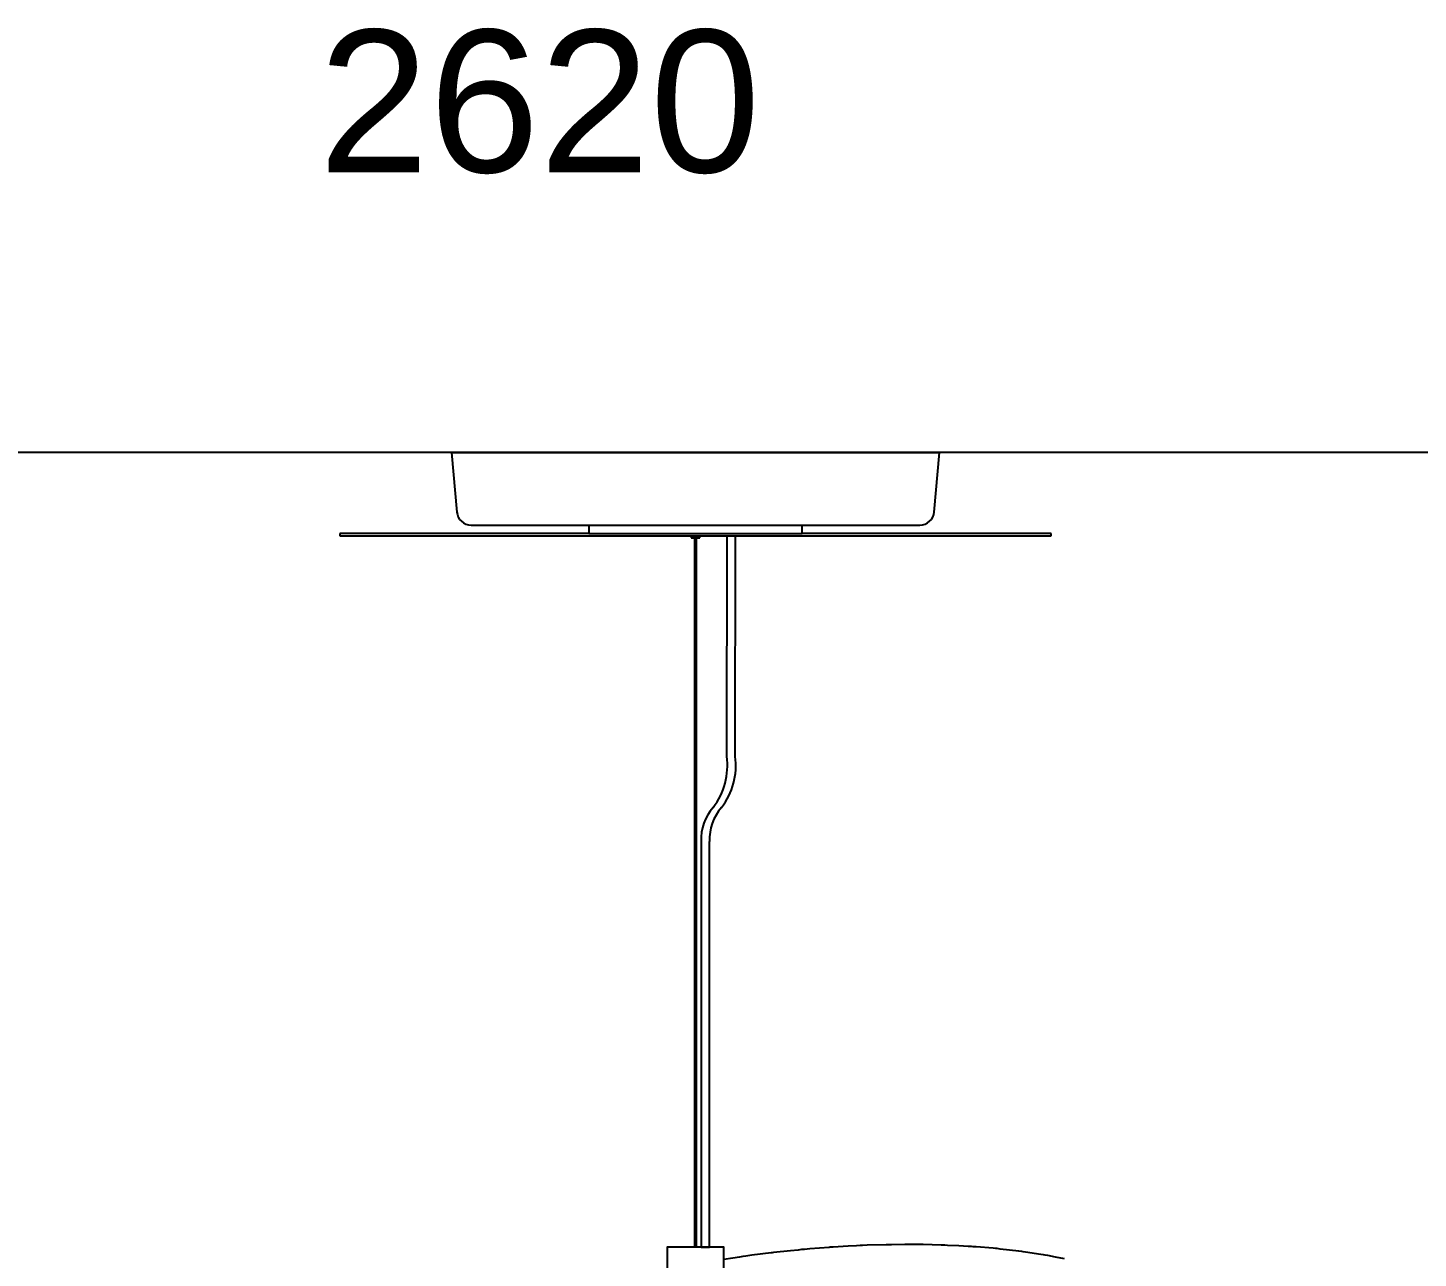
# Model space of a CAD drawing. Header units: millimetres. Extents: x 112 to 8820, y -2365 to 5002.
# Drawn here: x 5939 to 6917, y -193 to 672 of the extents above; entities that cross this region are included whole.
import ezdxf

# ---------------------------------------------------------------- set-up
doc = ezdxf.new("R2010")
doc.units = ezdxf.units.MM
doc.layers.add('FLOS', color=30, linetype='Continuous')
doc.styles.get("Standard").update_dxf_attribs({"font": 'arial.ttf'})

# ---------------------------------------------------------------- blocks, each defined once
blk = doc.blocks.new('2620_EL')
for p, q in [((-17.144, 128.81), (-16.778, 124.623)), ((-17.144, 128.81), (17.148, 128.81)), ((16.782, 124.623), (17.148, 128.81)), ((-16.778, 124.623), (-16.778, 124.623)), ((-16.778, 124.623), (-16.745, 124.441)), ((-16.745, 124.441), (-16.679, 124.268)), ((-16.679, 124.268), (-16.582, 124.11)), ((16.586, 124.11), (16.683, 124.268)), ((16.683, 124.268), (16.749, 124.441)), ((16.749, 124.441), (16.782, 124.623)), ((-16.582, 124.11), (-16.457, 123.973)), ((-16.457, 123.973), (-16.31, 123.861)), ((-16.31, 123.861), (-16.144, 123.778)), ((-16.144, 123.778), (-15.966, 123.727)), ((-15.966, 123.727), (-15.782, 123.71)), ((-15.782, 123.71), (-15.76, 123.71)), ((-15.76, 123.71), (-15.696, 123.71)), ((-15.696, 123.71), (-15.589, 123.71)), ((-15.589, 123.71), (-15.44, 123.71)), ((-15.44, 123.71), (-15.249, 123.71)), ((-15.249, 123.71), (-15.018, 123.71)), ((-15.018, 123.71), (-14.746, 123.71)), ((-14.746, 123.71), (-14.435, 123.71)), ((-14.435, 123.71), (-14.21, 123.71)), ((-14.21, 123.71), (-13.969, 123.71)), ((-13.969, 123.71), (-13.441, 123.71)), ((-13.441, 123.71), (-12.854, 123.71)), ((-12.854, 123.71), (-12.212, 123.71)), ((-12.212, 123.71), (-11.736, 123.71)), ((-11.736, 123.71), (-11.238, 123.71)), ((-11.238, 123.71), (-10.717, 123.71)), ((-10.717, 123.71), (-10.176, 123.71)), ((-10.176, 123.71), (-9.615, 123.71)), ((-9.615, 123.71), (-9.037, 123.71)), ((-9.037, 123.71), (-8.442, 123.71)), ((-8.442, 123.71), (-7.832, 123.71)), ((-7.832, 123.71), (-7.498, 123.71)), ((-7.498, 123.71), (-7.498, 123.41)), ((-7.498, 123.71), (7.502, 123.71)), ((-7.498, 123.41), (-7.498, 123.11)), ((7.502, 123.71), (7.78, 123.71)), ((7.502, 123.41), (7.502, 123.71)), ((7.502, 123.11), (7.502, 123.41)), ((7.78, 123.71), (8.397, 123.71)), ((8.397, 123.71), (8.999, 123.71)), ((8.999, 123.71), (9.584, 123.71)), ((9.584, 123.71), (10.151, 123.71)), ((10.151, 123.71), (10.698, 123.71)), ((10.698, 123.71), (11.502, 123.71)), ((11.502, 123.71), (11.883, 123.71)), ((11.883, 123.71), (12.25, 123.71)), ((12.25, 123.71), (12.602, 123.71)), ((12.602, 123.71), (12.938, 123.71)), ((12.938, 123.71), (13.258, 123.71)), ((13.258, 123.71), (13.561, 123.71)), ((13.561, 123.71), (14.07, 123.71)), ((14.07, 123.71), (14.517, 123.71)), ((14.517, 123.71), (14.716, 123.71)), ((14.716, 123.71), (14.9, 123.71)), ((14.9, 123.71), (15.066, 123.71)), ((15.066, 123.71), (15.216, 123.71)), ((15.216, 123.71), (15.349, 123.71)), ((15.349, 123.71), (15.464, 123.71)), ((15.464, 123.71), (15.562, 123.71)), ((15.562, 123.71), (15.643, 123.71)), ((15.643, 123.71), (15.705, 123.71)), ((15.705, 123.71), (15.75, 123.71)), ((15.75, 123.71), (15.777, 123.71)), ((15.777, 123.71), (15.786, 123.71)), ((15.786, 123.71), (15.97, 123.727)), ((15.97, 123.727), (16.148, 123.778)), ((16.148, 123.778), (16.314, 123.861)), ((16.314, 123.861), (16.461, 123.973)), ((16.461, 123.973), (16.586, 124.11)), ((-24.968, 123.11), (-24.998, 123.11)), ((-24.998, 123.11), (-24.998, 122.96)), ((-24.998, 122.96), (-24.968, 122.96)), ((-24.878, 123.11), (-24.968, 123.11)), ((-24.968, 122.96), (-24.878, 122.96)), ((-24.727, 123.11), (-24.878, 123.11)), ((-24.878, 122.96), (-24.727, 122.96)), ((-24.518, 123.11), (-24.727, 123.11)), ((-24.727, 122.96), (-24.518, 122.96)), ((-24.249, 123.11), (-24.518, 123.11)), ((-24.518, 122.96), (-24.249, 122.96)), ((-23.921, 123.11), (-24.249, 123.11)), ((-24.249, 122.96), (-23.921, 122.96)), ((-23.537, 123.11), (-23.921, 123.11)), ((-23.921, 122.96), (-23.537, 122.96)), ((-23.095, 123.11), (-23.537, 123.11)), ((-23.537, 122.96), (-23.095, 122.96)), ((-22.598, 123.11), (-23.095, 123.11)), ((-23.095, 122.96), (-22.598, 122.96)), ((-22.046, 123.11), (-22.598, 123.11)), ((-22.598, 122.96), (-22.046, 122.96)), ((-21.441, 123.11), (-22.046, 123.11)), ((-22.046, 122.96), (-21.441, 122.96)), ((-20.785, 123.11), (-21.441, 123.11)), ((-21.441, 122.96), (-20.785, 122.96)), ((-20.078, 123.11), (-20.785, 123.11)), ((-20.785, 122.96), (-20.078, 122.96)), ((-19.323, 123.11), (-20.078, 123.11)), ((-20.078, 122.96), (-19.323, 122.96)), ((-18.522, 123.11), (-19.323, 123.11)), ((-19.323, 122.96), (-18.522, 122.96)), ((-17.676, 123.11), (-18.522, 123.11)), ((-18.522, 122.96), (-17.676, 122.96)), ((-16.787, 123.11), (-17.676, 123.11)), ((-17.676, 122.96), (-16.787, 122.96)), ((-15.858, 123.11), (-16.787, 123.11)), ((-16.787, 122.96), (-15.858, 122.96)), ((-14.89, 123.11), (-15.858, 123.11)), ((-15.858, 122.96), (-14.89, 122.96)), ((-13.887, 123.11), (-14.89, 123.11)), ((-14.89, 122.96), (-13.887, 122.96)), ((-12.851, 123.11), (-13.887, 123.11)), ((-13.887, 122.96), (-12.851, 122.96)), ((-11.783, 123.11), (-12.851, 123.11)), ((-12.851, 122.96), (-11.783, 122.96)), ((-10.687, 123.11), (-11.783, 123.11)), ((-11.783, 122.96), (-10.687, 122.96)), ((-9.565, 123.11), (-10.687, 123.11)), ((-10.687, 122.96), (-9.565, 122.96)), ((-8.42, 123.11), (-9.565, 123.11)), ((-9.565, 122.96), (-8.42, 122.96)), ((-7.498, 123.11), (-8.42, 123.11)), ((-8.42, 122.96), (-7.255, 122.96)), ((-7.498, 123.11), (7.502, 123.11)), ((-7.255, 122.96), (-6.072, 122.96)), ((-6.072, 122.96), (-4.875, 122.96)), ((-4.875, 122.96), (-3.666, 122.96)), ((-3.666, 122.96), (-2.448, 122.96)), ((-2.448, 122.96), (-1.225, 122.96)), ((-1.225, 122.96), (-0.398, 122.96)), ((-0.398, 122.96), (-0.398, 122.96)), ((-0.398, 122.96), (-0.396, 122.96)), ((-0.396, 122.96), (-0.394, 122.96)), ((-0.394, 122.96), (-0.39, 122.96)), ((-0.39, 122.96), (-0.386, 122.96)), ((-0.386, 122.96), (-0.381, 122.96)), ((-0.381, 122.96), (-0.375, 122.96)), ((-0.375, 122.96), (-0.368, 122.96)), ((-0.368, 122.96), (-0.36, 122.96)), ((-0.36, 122.96), (-0.351, 122.96)), ((-0.351, 122.96), (-0.341, 122.96)), ((-0.341, 122.96), (-0.331, 122.96)), ((-0.331, 122.96), (-0.319, 122.96)), ((-0.319, 122.96), (-0.307, 122.96)), ((-0.307, 122.96), (-0.298, 122.96)), ((-0.298, 122.96), (-0.298, 122.81)), ((-0.298, 122.96), (0.302, 122.96)), ((-0.298, 122.81), (-0.297, 122.81)), ((-0.297, 122.81), (-0.296, 122.81)), ((-0.296, 122.81), (-0.294, 122.81)), ((-0.294, 122.81), (-0.291, 122.81)), ((-0.291, 122.81), (-0.287, 122.81)), ((-0.287, 122.81), (-0.283, 122.81)), ((-0.283, 122.81), (-0.278, 122.81)), ((-0.278, 122.81), (-0.273, 122.81)), ((-0.273, 122.81), (-0.267, 122.81)), ((-0.267, 122.81), (-0.26, 122.81)), ((-0.26, 122.81), (-0.252, 122.81)), ((-0.252, 122.81), (-0.244, 122.81)), ((-0.244, 122.81), (-0.235, 122.81)), ((-0.235, 122.81), (-0.226, 122.81)), ((-0.226, 122.81), (-0.216, 122.81)), ((-0.216, 122.81), (-0.206, 122.81)), ((-0.206, 122.81), (-0.198, 122.81)), ((-0.198, 122.81), (-0.197, 122.81)), ((-0.198, 122.81), (-0.198, 122.81)), ((-0.197, 122.81), (-0.195, 122.81)), ((-0.195, 122.81), (-0.193, 122.81)), ((-0.193, 122.81), (-0.191, 122.81)), ((-0.191, 122.81), (-0.188, 122.81)), ((-0.188, 122.81), (-0.185, 122.81)), ((-0.185, 122.81), (-0.181, 122.81)), ((-0.181, 122.81), (-0.177, 122.81)), ((-0.177, 122.81), (-0.172, 122.81)), ((-0.172, 122.81), (-0.167, 122.81)), ((-0.167, 122.81), (-0.162, 122.81)), ((-0.162, 122.81), (-0.156, 122.81)), ((-0.156, 122.81), (-0.15, 122.81)), ((-0.15, 122.81), (-0.143, 122.81)), ((-0.143, 122.81), (-0.136, 122.81)), ((-0.136, 122.81), (-0.129, 122.81)), ((-0.129, 122.81), (-0.122, 122.81)), ((-0.122, 122.81), (-0.114, 122.81)), ((-0.114, 122.81), (-0.106, 122.81)), ((-0.106, 122.81), (-0.097, 122.81)), ((-0.097, 122.81), (-0.089, 122.81)), ((-0.089, 122.81), (-0.08, 122.81)), ((-0.08, 122.81), (-0.071, 122.81)), ((-0.071, 122.81), (-0.071, 72.959)), ((-0.071, 122.81), (-0.061, 122.81)), ((-0.061, 122.81), (-0.052, 122.81)), ((-0.052, 122.81), (-0.043, 122.81)), ((-0.043, 122.81), (-0.033, 122.81)), ((-0.033, 122.81), (-0.023, 122.81)), ((-0.023, 122.81), (-0.014, 122.81)), ((-0.014, 122.81), (-0.004, 122.81)), ((-0.004, 122.81), (0.006, 122.81)), ((0.006, 122.81), (0.016, 122.81)), ((0.016, 122.81), (0.026, 122.81)), ((0.026, 122.81), (0.035, 122.81)), ((0.035, 122.81), (0.045, 122.81)), ((0.045, 122.81), (0.055, 122.81)), ((0.055, 122.81), (0.064, 122.81)), ((0.064, 122.81), (0.073, 122.81)), ((0.073, 122.81), (0.082, 122.81)), ((0.075, 72.959), (0.075, 122.81)), ((0.082, 122.81), (0.091, 122.81)), ((0.091, 122.81), (0.1, 122.81)), ((0.1, 122.81), (0.108, 122.81)), ((0.108, 122.81), (0.117, 122.81)), ((0.117, 122.81), (0.124, 122.81)), ((0.124, 122.81), (0.132, 122.81)), ((0.132, 122.81), (0.139, 122.81)), ((0.139, 122.81), (0.141, 122.81)), ((0.141, 122.81), (0.147, 122.81)), ((0.147, 122.81), (0.154, 122.81)), ((0.154, 122.81), (0.16, 122.81)), ((0.16, 122.81), (0.166, 122.81)), ((0.166, 122.81), (0.171, 122.81)), ((0.171, 122.81), (0.176, 122.81)), ((0.176, 122.81), (0.181, 122.81)), ((0.181, 122.81), (0.185, 122.81)), ((0.185, 122.81), (0.189, 122.81)), ((0.189, 122.81), (0.192, 122.81)), ((0.192, 122.81), (0.195, 122.81)), ((0.195, 122.81), (0.197, 122.81)), ((0.197, 122.81), (0.199, 122.81)), ((0.199, 122.81), (0.201, 122.81)), ((0.201, 122.81), (0.202, 122.81)), ((0.202, 122.81), (0.208, 122.81)), ((0.202, 122.81), (0.202, 122.81)), ((0.208, 122.81), (0.21, 122.81)), ((0.21, 122.81), (0.22, 122.81)), ((0.22, 122.81), (0.23, 122.81)), ((0.23, 122.81), (0.239, 122.81)), ((0.239, 122.81), (0.248, 122.81)), ((0.248, 122.81), (0.256, 122.81)), ((0.256, 122.81), (0.264, 122.81)), ((0.264, 122.81), (0.271, 122.81)), ((0.271, 122.81), (0.277, 122.81)), ((0.277, 122.81), (0.282, 122.81)), ((0.282, 122.81), (0.287, 122.81)), ((0.287, 122.81), (0.291, 122.81)), ((0.291, 122.81), (0.295, 122.81)), ((0.295, 122.81), (0.298, 122.81)), ((0.298, 122.81), (0.3, 122.81)), ((0.3, 122.81), (0.301, 122.81)), ((0.301, 122.81), (0.302, 122.81)), ((0.302, 122.81), (0.302, 122.96)), ((0.302, 122.96), (0.311, 122.96)), ((0.311, 122.96), (0.323, 122.96)), ((0.323, 122.96), (0.335, 122.96)), ((0.335, 122.96), (0.345, 122.96)), ((0.345, 122.96), (0.355, 122.96)), ((0.355, 122.96), (0.364, 122.96)), ((0.364, 122.96), (0.372, 122.96)), ((0.372, 122.96), (0.379, 122.96)), ((0.379, 122.96), (0.385, 122.96)), ((0.385, 122.96), (0.39, 122.96)), ((0.39, 122.96), (0.394, 122.96)), ((0.394, 122.96), (0.398, 122.96)), ((0.398, 122.96), (0.4, 122.96)), ((0.4, 122.96), (0.402, 122.96)), ((0.402, 122.96), (0.402, 122.96)), ((0.402, 122.96), (1.229, 122.96)), ((1.229, 122.96), (2.102, 122.96)), ((2.102, 122.96), (2.102, 122.96)), ((2.102, 122.96), (2.104, 122.96)), ((2.104, 122.96), (2.106, 122.96)), ((2.106, 122.96), (2.11, 122.96)), ((2.11, 122.96), (2.114, 122.96)), ((2.114, 122.96), (2.119, 122.96)), ((2.119, 122.96), (2.125, 122.96)), ((2.125, 122.96), (2.132, 122.96)), ((2.132, 122.96), (2.14, 122.96)), ((2.14, 122.96), (2.149, 122.96)), ((2.149, 122.96), (2.159, 122.96)), ((2.159, 122.96), (2.169, 122.96)), ((2.169, 122.96), (2.181, 122.96)), ((2.181, 122.96), (2.193, 122.96)), ((2.193, 122.96), (2.206, 122.96)), ((2.206, 122.96), (2.219, 122.96)), ((2.219, 122.96), (2.233, 122.96)), ((2.233, 122.96), (2.248, 122.96)), ((2.248, 122.96), (2.264, 122.96)), ((2.264, 122.96), (2.28, 122.96)), ((2.28, 122.96), (2.296, 122.96)), ((2.296, 122.96), (2.313, 122.96)), ((2.313, 122.96), (2.331, 122.96)), ((2.331, 122.96), (2.349, 122.96)), ((2.349, 122.96), (2.367, 122.96)), ((2.367, 122.96), (2.386, 122.96)), ((2.386, 122.96), (2.405, 122.96)), ((2.405, 122.96), (2.424, 122.96)), ((2.424, 122.96), (2.443, 122.96)), ((2.443, 122.96), (2.463, 122.96)), ((2.463, 122.96), (2.482, 122.96)), ((2.482, 122.96), (2.502, 122.96)), ((2.502, 122.96), (2.522, 122.96)), ((2.522, 122.96), (2.541, 122.96)), ((2.541, 122.96), (2.561, 122.96)), ((2.561, 122.96), (2.58, 122.96)), ((2.58, 122.96), (2.599, 122.96)), ((2.599, 122.96), (2.618, 122.96)), ((2.618, 122.96), (2.637, 122.96)), ((2.637, 122.96), (2.655, 122.96)), ((2.655, 122.96), (2.673, 122.96)), ((2.673, 122.96), (2.691, 122.96)), ((2.691, 122.96), (2.708, 122.96)), ((2.708, 122.96), (2.724, 122.96)), ((2.724, 122.96), (2.74, 122.96)), ((2.74, 122.96), (2.756, 122.96)), ((2.756, 122.96), (2.771, 122.96)), ((2.771, 122.96), (2.785, 122.96)), ((2.785, 122.96), (2.798, 122.96)), ((2.798, 122.96), (2.811, 122.96)), ((2.811, 122.96), (2.823, 122.96)), ((2.823, 122.96), (2.835, 122.96)), ((2.835, 122.96), (2.845, 122.96)), ((2.845, 122.96), (2.855, 122.96)), ((2.855, 122.96), (2.864, 122.96)), ((2.864, 122.96), (2.872, 122.96)), ((2.872, 122.96), (2.879, 122.96)), ((2.879, 122.96), (2.885, 122.96)), ((2.885, 122.96), (2.89, 122.96)), ((2.89, 122.96), (2.894, 122.96)), ((2.894, 122.96), (2.898, 122.96)), ((2.898, 122.96), (2.9, 122.96)), ((2.9, 122.96), (2.902, 122.96)), ((2.902, 122.96), (3.67, 122.96)), ((2.902, 122.96), (2.902, 122.96)), ((3.67, 122.96), (4.102, 122.96)), ((4.102, 122.96), (4.104, 122.96)), ((4.102, 122.96), (4.102, 122.96)), ((4.104, 122.96), (4.106, 122.96)), ((4.106, 122.96), (4.11, 122.96)), ((4.11, 122.96), (4.114, 122.96)), ((4.114, 122.96), (4.119, 122.96)), ((4.119, 122.96), (4.125, 122.96)), ((4.125, 122.96), (4.132, 122.96)), ((4.132, 122.96), (4.14, 122.96)), ((4.14, 122.96), (4.149, 122.96)), ((4.149, 122.96), (4.159, 122.96)), ((4.159, 122.96), (4.169, 122.96)), ((4.169, 122.96), (4.181, 122.96)), ((4.181, 122.96), (4.193, 122.96)), ((4.193, 122.96), (4.206, 122.96)), ((4.206, 122.96), (4.219, 122.96)), ((4.219, 122.96), (4.233, 122.96)), ((4.233, 122.96), (4.248, 122.96)), ((4.248, 122.96), (4.264, 122.96)), ((4.264, 122.96), (4.28, 122.96)), ((4.28, 122.96), (4.296, 122.96)), ((4.296, 122.96), (4.313, 122.96)), ((4.313, 122.96), (4.331, 122.96)), ((4.331, 122.96), (4.349, 122.96)), ((4.349, 122.96), (4.367, 122.96)), ((4.367, 122.96), (4.386, 122.96)), ((4.386, 122.96), (4.405, 122.96)), ((4.405, 122.96), (4.424, 122.96)), ((4.424, 122.96), (4.443, 122.96)), ((4.443, 122.96), (4.463, 122.96)), ((4.463, 122.96), (4.482, 122.96)), ((4.482, 122.96), (4.502, 122.96)), ((4.502, 122.96), (4.522, 122.96)), ((4.522, 122.96), (4.541, 122.96)), ((4.541, 122.96), (4.561, 122.96)), ((4.561, 122.96), (4.58, 122.96)), ((4.58, 122.96), (4.599, 122.96)), ((4.599, 122.96), (4.618, 122.96)), ((4.618, 122.96), (4.637, 122.96)), ((4.637, 122.96), (4.655, 122.96)), ((4.655, 122.96), (4.673, 122.96)), ((4.673, 122.96), (4.691, 122.96)), ((4.691, 122.96), (4.708, 122.96)), ((4.708, 122.96), (4.724, 122.96)), ((4.724, 122.96), (4.74, 122.96)), ((4.74, 122.96), (4.756, 122.96)), ((4.756, 122.96), (4.771, 122.96)), ((4.771, 122.96), (4.785, 122.96)), ((4.785, 122.96), (4.798, 122.96)), ((4.798, 122.96), (4.811, 122.96)), ((4.811, 122.96), (4.823, 122.96)), ((4.823, 122.96), (4.835, 122.96)), ((4.835, 122.96), (4.845, 122.96)), ((4.845, 122.96), (4.855, 122.96)), ((4.855, 122.96), (4.864, 122.96)), ((4.864, 122.96), (4.872, 122.96)), ((4.872, 122.96), (4.879, 122.96)), ((4.879, 122.96), (4.885, 122.96)), ((4.885, 122.96), (4.89, 122.96)), ((4.89, 122.96), (4.894, 122.96)), ((4.894, 122.96), (4.898, 122.96)), ((4.898, 122.96), (4.9, 122.96)), ((4.9, 122.96), (4.902, 122.96)), ((4.902, 122.96), (4.902, 122.96)), ((4.902, 122.96), (6.077, 122.96)), ((6.077, 122.96), (7.259, 122.96)), ((7.259, 122.96), (8.424, 122.96)), ((8.424, 123.11), (7.502, 123.11)), ((9.569, 123.11), (8.424, 123.11)), ((8.424, 122.96), (9.569, 122.96)), ((10.691, 123.11), (9.569, 123.11)), ((9.569, 122.96), (10.691, 122.96)), ((11.787, 123.11), (10.691, 123.11)), ((10.691, 122.96), (11.787, 122.96)), ((12.855, 123.11), (11.787, 123.11)), ((11.787, 122.96), (12.855, 122.96)), ((13.891, 123.11), (12.855, 123.11)), ((12.855, 122.96), (13.891, 122.96)), ((14.894, 123.11), (13.891, 123.11)), ((13.891, 122.96), (14.894, 122.96)), ((15.862, 123.11), (14.894, 123.11)), ((14.894, 122.96), (15.862, 122.96)), ((16.791, 123.11), (15.862, 123.11)), ((15.862, 122.96), (16.791, 122.96)), ((17.68, 123.11), (16.791, 123.11)), ((16.791, 122.96), (17.68, 122.96)), ((18.526, 123.11), (17.68, 123.11)), ((17.68, 122.96), (18.526, 122.96)), ((19.327, 123.11), (18.526, 123.11)), ((18.526, 122.96), (19.327, 122.96)), ((20.082, 123.11), (19.327, 123.11)), ((19.327, 122.96), (20.082, 122.96)), ((20.789, 123.11), (20.082, 123.11)), ((20.082, 122.96), (20.789, 122.96)), ((21.445, 123.11), (20.789, 123.11)), ((20.789, 122.96), (21.445, 122.96)), ((22.05, 123.11), (21.445, 123.11)), ((21.445, 122.96), (22.05, 122.96)), ((22.602, 123.11), (22.05, 123.11)), ((22.05, 122.96), (22.602, 122.96)), ((23.099, 123.11), (22.602, 123.11)), ((22.602, 122.96), (23.099, 122.96)), ((23.541, 123.11), (23.099, 123.11)), ((23.099, 122.96), (23.541, 122.96)), ((23.926, 123.11), (23.541, 123.11)), ((23.541, 122.96), (23.926, 122.96)), ((24.253, 123.11), (23.926, 123.11)), ((23.926, 122.96), (24.253, 122.96)), ((24.522, 123.11), (24.253, 123.11)), ((24.253, 122.96), (24.522, 122.96)), ((24.731, 123.11), (24.522, 123.11)), ((24.522, 122.96), (24.731, 122.96)), ((24.882, 123.11), (24.731, 123.11)), ((24.731, 122.96), (24.882, 122.96)), ((24.972, 123.11), (24.882, 123.11)), ((24.882, 122.96), (24.972, 122.96)), ((25.002, 123.11), (24.972, 123.11)), ((24.972, 122.96), (25.002, 122.96)), ((25.002, 122.96), (25.002, 123.11)), ((0.408, 101.464), (0.408, 72.96)), ((0.995, 72.96), (0.995, 101.464)), ((0.408, 72.96), (0.995, 72.96))]:
    blk.add_line(p, q)
for points in [[(2.202, 107.46), (2.223, 122.96)], [(2.794, 107.452), (2.814, 122.96)], [(1.999, 63.999), (1.999, 72.959), (-1.999, 72.959), (-1.999, 63.259)], [(25.946, 72.139), (25.313, 72.271), (24.766, 72.369), (24.578, 72.406), (24.465, 72.423), (24.278, 72.456), (23.201, 72.621), (23.034, 72.642), (22.939, 72.656), (22.733, 72.68), (22.085, 72.763), (21.416, 72.833), (21.21, 72.857), (21.105, 72.865), (20.932, 72.883), (19.746, 72.982), (19.525, 72.995), (19.401, 73.006), (19.171, 73.017), (18.528, 73.057), (17.732, 73.091), (17.522, 73.102), (17.431, 73.104), (17.283, 73.11), (16.012, 73.14), (15.736, 73.142), (15.584, 73.145), (15.341, 73.144), (14.72, 73.148), (13.794, 73.136), (13.597, 73.135), (13.524, 73.133), (13.408, 73.132), (12.081, 73.093), (11.75, 73.078), (11.572, 73.073), (11.325, 73.059), (10.741, 73.032), (9.684, 72.966), (9.521, 72.957), (9.471, 72.953), (9.392, 72.948), (8.037, 72.841), (7.655, 72.805), (7.455, 72.789), (7.214, 72.763), (6.679, 72.713), (5.487, 72.58), (5.387, 72.57), (5.361, 72.566), (5.322, 72.562), (3.968, 72.39), (3.541, 72.329), (3.326, 72.301), (3.1, 72.265), (2.622, 72.197), (1.999, 72.097)]]:
    blk.add_lwpolyline(points)
for centre, radius, start, end in [((-2.596, 106.815), 4.841, 322.49363, 7.65556), ((-2.004, 106.807), 4.841, 322.49363, 7.65556), ((3.685, 101.671), 3.283, 138.00218, 183.61397), ((4.297, 101.65), 3.307, 138.08363, 183.23605)]:
    blk.add_arc(centre, radius, start, end)

msp = doc.modelspace()

# ---------------------------------------------------------------- linework, layer by layer
at = {"color": 1}
msp.add_lwpolyline([(8819.74, 373.69), (112.21, 373.69)], dxfattribs=at)

# ---------------------------------------------------------------- block references
at = {"color": 0, "xscale": 10, "yscale": 10, "zscale": 10}
msp.add_blockref('2620_EL', (6408.86, -914.41), dxfattribs=at)

# ---------------------------------------------------------------- texts
at = {"layer": 'FLOS', "color": 18, "true_color": 0x000000}
msp.add_text('2620', height=100, dxfattribs=at).set_placement((6143.8, 570.62))

doc.saveas('drawing.dxf')
